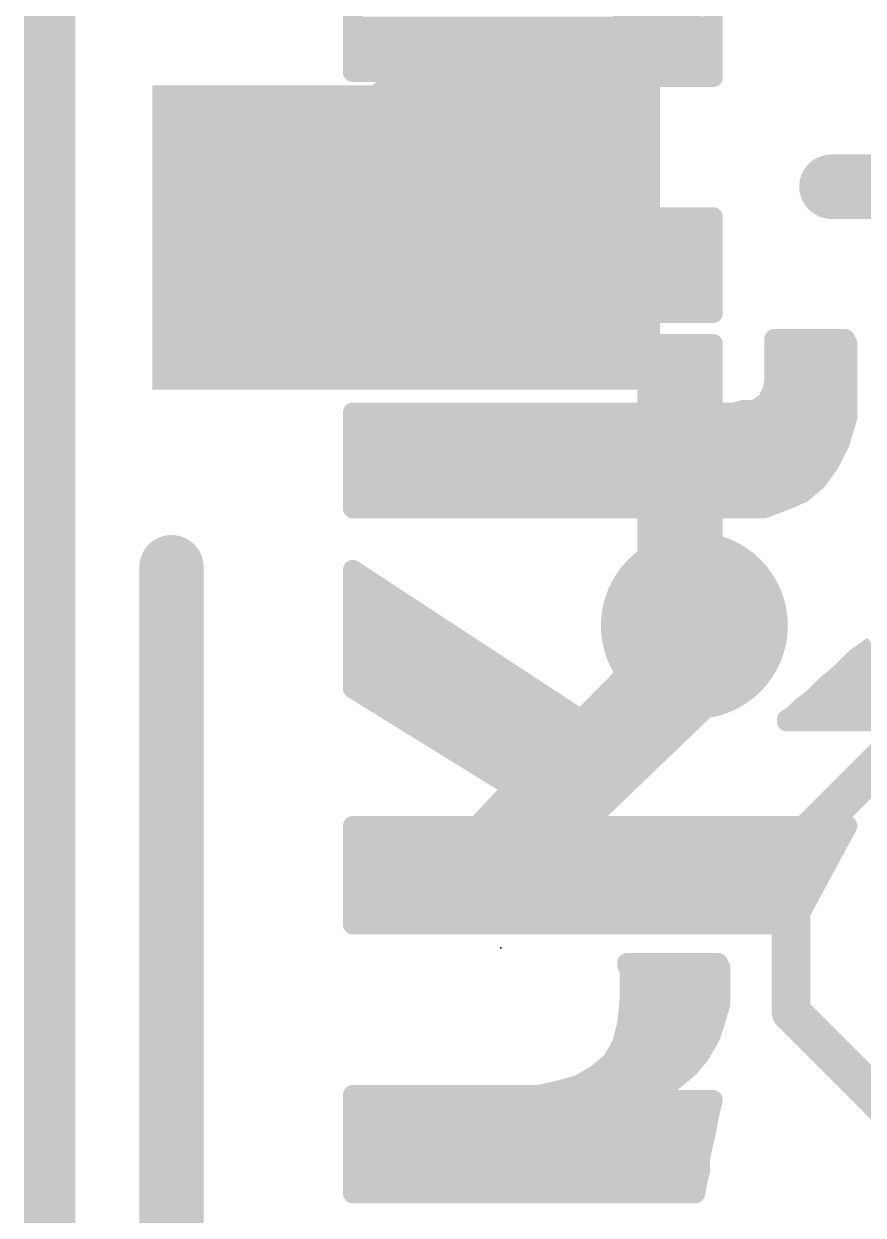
# Model space of a CAD drawing. Extents: x -41 to 66, y -16 to 27.
# Drawn here: x -0.102 to 3.205, y 12.916 to 17.612 of the extents above; entities that cross this region are included whole.
import ezdxf

# ---------------------------------------------------------------- set-up
doc = ezdxf.new("R2010")
doc.units = 0
for name, color, linetype in [('1', 12, 'CONTINUOUS'), ('16', 132, 'CONTINUOUS'), ('18', 110, 'CONTINUOUS'), ('20', 31, 'CONTINUOUS'), ('21', 41, 'CONTINUOUS'), ('22', 40, 'CONTINUOUS'), ('24', 53, 'CONTINUOUS')]:
    doc.layers.add(name, color=color, linetype=linetype)

# ---------------------------------------------------------------- blocks, each defined once
blk = doc.blocks.new('RECT')
blk.add_solid([(-0.5, -0.5), (0.5, -0.5), (-0.5, 0.5), (0.5, 0.5)])
blk = doc.blocks.new('ROUNDV')
at = {"const_width": 0.5}
blk.add_lwpolyline([(0, -0.25, 1), (0, 0.25, 1), (0, -0.25)], format="xyb", dxfattribs=at)

msp = doc.modelspace()

# ---------------------------------------------------------------- linework, layer by layer
at = {"layer": '1'}
for points, const_width in [([(0, 0), (0, 26.67)], 0.2032), ([(2.921, 14.351), (3.302, 14.732)], 0.1524), ([(2.921, 13.716), (2.921, 14.351)], 0.1524), ([(3.302, 13.335), (2.921, 13.716)], 0.1524)]:
    msp.add_lwpolyline(points, dxfattribs=dict(at, const_width=const_width))
at = {"layer": '1', "const_width": 0.0762}
for points in [[(2.9591, 14.351, 1), (2.8829, 14.351)], [(2.8941, 14.3779, 1), (2.9479, 14.3241)], [(2.9479, 13.7429, 1), (2.8941, 13.6891)], [(2.8829, 13.716, 1), (2.9591, 13.716)]]:
    msp.add_lwpolyline(points, format="xyb", dxfattribs=at)
at = {"layer": '16', "const_width": 0.2032}
msp.add_lwpolyline([(0, 0), (0, 26.67)], dxfattribs=at)
at = {"layer": '20', "const_width": 0.2032}
msp.add_lwpolyline([(0, 26.67), (0, 0)], dxfattribs=at)
at = {"layer": '21', "const_width": 0.254}
for points in [[(3.08, 16.97), (4.73, 16.97)], [(0.48, 15.47), (0.48, 12.47)]]:
    msp.add_lwpolyline(points, dxfattribs=at)
at = {"layer": '21', "const_width": 0.127}
for points in [[(3.08, 17.0335, 1), (3.08, 16.9065)], [(0.5435, 15.47, 1), (0.4165, 15.47)]]:
    msp.add_lwpolyline(points, format="xyb", dxfattribs=at)
at = {"layer": '22', "const_width": 0.0762}
for points in [[(1.194, 17.791), (1.194, 17.421)], [(2.614, 17.401), (2.614, 17.791)], [(1.194, 17.6022), (2.614, 17.6022)], [(1.194, 17.526), (2.614, 17.526)], [(1.194, 17.4498), (2.614, 17.4498)], [(1.194, 17.421), (1.394, 17.421)], [(1.394, 17.411), (1.334, 17.371)], [(1.394, 17.421), (1.394, 17.411)], [(1.614, 17.361), (1.684, 17.391)], [(1.684, 17.391), (1.764, 17.401)], [(1.764, 17.401), (2.614, 17.401)], [(1.334, 17.371), (1.284, 17.331)], [(1.3379, 17.3736), (1.6434, 17.3736)], [(1.554, 17.331), (1.614, 17.361)], [(1.284, 17.331), (1.244, 17.281)], [(1.2571, 17.2974), (1.5204, 17.2974)], [(1.484, 17.241), (1.514, 17.291)], [(1.514, 17.291), (1.554, 17.331)], [(1.244, 17.281), (1.214, 17.221)], [(1.214, 17.221), (1.194, 17.171)], [(1.2141, 17.2212), (1.4807, 17.2212)], [(1.474, 17.181), (1.484, 17.241)], [(1.194, 17.171), (1.174, 17.111)], [(1.464, 17.101), (1.474, 17.181)], [(1.174, 17.111), (1.164, 17.041)], [(1.1853, 17.145), (1.4695, 17.145)], [(1.168, 17.0688), (1.4694, 17.0688)], [(1.474, 17.041), (1.464, 17.101)], [(1.164, 17.041), (1.154, 16.981)], [(1.484, 16.991), (1.474, 17.041)], [(1.154, 16.981), (1.164, 16.841)], [(1.1559, 16.9926), (1.4837, 16.9926)], [(1.514, 16.941), (1.484, 16.991)], [(1.1586, 16.9164), (1.5468, 16.9164)], [(1.594, 16.881), (1.514, 16.941)], [(1.654, 16.871), (1.594, 16.881)], [(1.814, 16.851), (1.654, 16.871)], [(1.164, 16.841), (1.204, 16.731)], [(1.1643, 16.8402), (2.614, 16.8402)], [(2.614, 16.851), (1.814, 16.851)], [(2.614, 16.471), (2.614, 16.851)], [(1.192, 16.764), (2.614, 16.764)], [(1.204, 16.731), (1.254, 16.641)], [(1.228, 16.6878), (2.614, 16.6878)], [(1.254, 16.641), (1.314, 16.571)], [(1.2792, 16.6116), (2.614, 16.6116)], [(1.314, 16.571), (1.404, 16.521)], [(1.3781, 16.5354), (2.614, 16.5354)], [(1.404, 16.521), (1.504, 16.491)], [(1.504, 16.491), (1.614, 16.471)], [(1.614, 16.471), (2.614, 16.471)], [(2.614, 16.351), (2.354, 16.351)], [(2.354, 16.351), (2.354, 16.081)], [(2.614, 16.081), (2.614, 16.351)], [(3.134, 16.371), (2.854, 16.371)], [(2.854, 16.371), (2.854, 16.201)], [(3.144, 16.351), (3.134, 16.371)], [(3.144, 16.061), (3.144, 16.351)], [(2.354, 16.3068), (2.614, 16.3068)], [(2.854, 16.3068), (3.144, 16.3068)], [(2.354, 16.2306), (2.614, 16.2306)], [(2.854, 16.2306), (3.144, 16.2306)], [(2.854, 16.201), (2.844, 16.161)], [(2.354, 16.1544), (2.614, 16.1544)], [(2.824, 16.121), (2.794, 16.101)], [(2.844, 16.161), (2.824, 16.121)], [(2.8407, 16.1544), (3.144, 16.1544)], [(2.354, 16.081), (1.194, 16.081)], [(1.194, 16.081), (1.194, 15.701)], [(1.194, 16.0782), (3.144, 16.0782)], [(2.694, 16.081), (2.614, 16.081)], [(2.734, 16.091), (2.694, 16.081)], [(2.774, 16.091), (2.734, 16.091)], [(2.794, 16.101), (2.774, 16.091)], [(3.114, 15.961), (3.144, 16.061)], [(1.194, 16.002), (3.1263, 16.002)], [(3.074, 15.881), (3.114, 15.961)], [(1.194, 15.9258), (3.0964, 15.9258)], [(1.194, 15.8496), (3.0516, 15.8496)], [(3.024, 15.811), (3.074, 15.881)], [(2.964, 15.761), (3.024, 15.811)], [(1.194, 15.7734), (2.9789, 15.7734)], [(2.894, 15.731), (2.964, 15.761)], [(1.194, 15.701), (2.354, 15.701)], [(2.354, 15.701), (2.354, 15.311)], [(2.354, 15.6972), (2.614, 15.6972)], [(2.614, 15.581), (2.614, 15.701)], [(2.614, 15.701), (2.814, 15.701)], [(2.814, 15.701), (2.894, 15.731)], [(2.354, 15.621), (2.614, 15.621)], [(2.574, 15.551), (2.614, 15.581)], [(2.354, 15.5448), (2.5694, 15.5448)], [(2.384, 15.351), (2.544, 15.511)], [(2.544, 15.511), (2.574, 15.551)], [(2.094, 14.871), (1.194, 15.461)], [(1.194, 15.461), (1.194, 14.991)], [(2.354, 15.4686), (2.5016, 15.4686)], [(1.194, 15.3924), (1.2986, 15.3924)], [(2.614, 15.401), (2.094, 14.871)], [(2.354, 15.3924), (2.4254, 15.3924)], [(2.6056, 15.3924), (2.614, 15.3924)], [(2.614, 14.941), (2.614, 15.401)], [(2.354, 15.311), (2.384, 15.351)], [(1.194, 15.3162), (1.4149, 15.3162)], [(2.354, 15.3162), (2.3579, 15.3162)], [(2.5308, 15.3162), (2.614, 15.3162)], [(1.194, 15.24), (1.5311, 15.24)], [(2.456, 15.24), (2.614, 15.24)], [(1.194, 15.1638), (1.6474, 15.1638)], [(2.3813, 15.1638), (2.614, 15.1638)], [(3.174, 15.111), (3.244, 15.161)], [(1.194, 15.0876), (1.7636, 15.0876)], [(2.3065, 15.0876), (2.614, 15.0876)], [(3.114, 15.051), (3.174, 15.111)], [(3.1506, 15.0876), (4.6086, 15.0876)], [(3.054, 15.001), (3.114, 15.051)], [(1.194, 15.0114), (1.8798, 15.0114)], [(1.194, 14.991), (1.824, 14.601)], [(2.2318, 15.0114), (2.614, 15.0114)], [(3.004, 14.951), (3.054, 15.001)], [(3.0665, 15.0114), (4.5643, 15.0114)], [(2.964, 14.921), (3.004, 14.951)], [(1.2841, 14.9352), (1.9961, 14.9352)], [(2.104, 14.451), (2.614, 14.941)], [(2.157, 14.9352), (2.608, 14.9352)], [(2.934, 14.891), (2.964, 14.921)], [(2.9829, 14.9352), (4.491, 14.9352)], [(1.4072, 14.859), (2.5287, 14.859)], [(2.904, 14.871), (2.934, 14.891)], [(2.904, 14.861), (2.904, 14.871)], [(4.184, 14.861), (2.904, 14.861)], [(1.5303, 14.7828), (2.4493, 14.7828)], [(1.6534, 14.7066), (2.37, 14.7066)], [(1.7765, 14.6304), (2.2907, 14.6304)], [(1.824, 14.601), (1.684, 14.451)], [(1.7803, 14.5542), (2.2114, 14.5542)], [(1.7092, 14.478), (2.1321, 14.478)], [(1.684, 14.451), (1.194, 14.451)], [(1.194, 14.451), (1.194, 14.061)], [(3.144, 14.451), (2.104, 14.451)], [(2.934, 14.061), (3.144, 14.451)], [(1.194, 14.4018), (3.1175, 14.4018)], [(1.194, 14.3256), (3.0765, 14.3256)], [(1.194, 14.2494), (3.0354, 14.2494)], [(1.194, 14.1732), (2.9944, 14.1732)], [(1.194, 14.097), (2.9534, 14.097)], [(1.194, 14.061), (2.934, 14.061)], [(2.634, 13.911), (2.274, 13.911)], [(2.274, 13.911), (2.274, 13.901)], [(2.634, 13.901), (2.634, 13.911)], [(2.274, 13.901), (2.284, 13.881)], [(2.284, 13.881), (2.284, 13.771)], [(2.284, 13.8684), (2.644, 13.8684)], [(2.644, 13.891), (2.634, 13.901)], [(2.644, 13.751), (2.644, 13.891)], [(2.284, 13.771), (2.274, 13.671)], [(2.284, 13.7922), (2.644, 13.7922)], [(2.624, 13.681), (2.644, 13.751)], [(2.2785, 13.716), (2.634, 13.716)], [(2.604, 13.621), (2.624, 13.681)], [(2.274, 13.671), (2.254, 13.591)], [(2.2662, 13.6398), (2.6103, 13.6398)], [(2.254, 13.591), (2.214, 13.521)], [(2.564, 13.551), (2.604, 13.621)], [(2.2383, 13.5636), (2.5712, 13.5636)], [(2.524, 13.501), (2.564, 13.551)], [(2.214, 13.521), (2.154, 13.471)], [(2.1737, 13.4874), (2.5077, 13.4874)], [(2.464, 13.451), (2.524, 13.501)], [(2.154, 13.471), (2.084, 13.431)], [(2.414, 13.411), (2.464, 13.451)], [(2.014, 13.411), (1.924, 13.391)], [(2.084, 13.431), (2.014, 13.411)], [(2.0147, 13.4112), (2.4143, 13.4112)], [(2.344, 13.371), (2.414, 13.411)], [(1.924, 13.391), (1.194, 13.391)], [(1.194, 13.391), (1.194, 13.001)], [(2.614, 13.371), (2.344, 13.371)], [(2.604, 13.331), (2.614, 13.371)], [(1.194, 13.335), (2.605, 13.335)], [(2.584, 13.231), (2.604, 13.331)], [(1.194, 13.2588), (2.5896, 13.2588)], [(2.574, 13.191), (2.584, 13.231)], [(1.194, 13.1826), (2.5723, 13.1826)], [(2.564, 13.141), (2.574, 13.191)], [(2.564, 13.091), (2.564, 13.141)], [(1.194, 13.1064), (2.564, 13.1064)], [(2.554, 13.051), (2.564, 13.091)], [(1.194, 13.0302), (2.5498, 13.0302)], [(2.544, 13.001), (2.554, 13.051)], [(1.194, 13.001), (2.544, 13.001)]]:
    msp.add_lwpolyline(points, dxfattribs=at)
at = {"layer": '22', "const_width": 0.0381}
for points in [[(1.194, 17.6212, 1), (1.194, 17.5831)], [(2.614, 17.5831, 1), (2.614, 17.6212)], [(1.194, 17.545, 1), (1.194, 17.5069)], [(2.614, 17.5069, 1), (2.614, 17.545)], [(1.194, 17.4688, 1), (1.194, 17.4307)], [(2.614, 17.4307, 1), (2.614, 17.4688)], [(1.194, 17.44, 1), (1.194, 17.4019)], [(1.1749, 17.421, 1), (1.213, 17.421)], [(1.4131, 17.421, 1), (1.375, 17.421)], [(1.375, 17.411, 1), (1.4131, 17.411)], [(1.4046, 17.3951, 1), (1.3834, 17.4269)], [(1.394, 17.4019, 1), (1.394, 17.44)], [(1.6816, 17.4099, 1), (1.6864, 17.3721)], [(1.6915, 17.3735, 1), (1.6765, 17.4085)], [(1.764, 17.42, 1), (1.764, 17.3819)], [(1.7664, 17.3821, 1), (1.7616, 17.4199)], [(2.614, 17.3819, 1), (2.614, 17.42)], [(1.3234, 17.3869, 1), (1.3446, 17.3551)], [(1.3379, 17.3926, 1), (1.3379, 17.3545)], [(1.3459, 17.3561, 1), (1.3221, 17.3859)], [(1.6065, 17.3785, 1), (1.6215, 17.3435)], [(1.6225, 17.344, 1), (1.6055, 17.378)], [(1.6434, 17.3545, 1), (1.6434, 17.3926)], [(2.595, 17.401, 1), (2.6331, 17.401)], [(1.2571, 17.3164, 1), (1.2571, 17.2783)], [(1.2721, 17.3459, 1), (1.2959, 17.3161)], [(1.2989, 17.3191, 1), (1.2691, 17.3429)], [(1.5303, 17.2812, 1), (1.4977, 17.3008)], [(1.5204, 17.2783, 1), (1.5204, 17.3164)], [(1.5455, 17.348, 1), (1.5625, 17.314)], [(1.5675, 17.3175, 1), (1.5405, 17.3445)], [(1.2291, 17.2929, 1), (1.2589, 17.2691)], [(1.261, 17.2725, 1), (1.227, 17.2895)], [(1.5005, 17.3045, 1), (1.5275, 17.2775)], [(1.197, 17.2295, 1), (1.231, 17.2125)], [(1.2141, 17.2402, 1), (1.2141, 17.2021)], [(1.2317, 17.2139, 1), (1.1963, 17.2281)], [(1.4677, 17.2508, 1), (1.5003, 17.2312)], [(1.5028, 17.2379, 1), (1.4652, 17.2441)], [(1.4807, 17.2021, 1), (1.4807, 17.2402)], [(1.1763, 17.1781, 1), (1.2117, 17.1639)], [(1.2121, 17.165, 1), (1.1759, 17.177)], [(1.4552, 17.1841, 1), (1.4928, 17.1779)], [(1.4929, 17.1786, 1), (1.4551, 17.1834)], [(1.1929, 17.1083, 1), (1.1551, 17.1137)], [(1.1853, 17.164, 1), (1.1853, 17.1259)], [(1.4695, 17.1259, 1), (1.4695, 17.164)], [(1.168, 17.0878, 1), (1.168, 17.0497)], [(1.1559, 17.117, 1), (1.1921, 17.105)], [(1.4828, 17.1041, 1), (1.4452, 17.0979)], [(1.4451, 17.1034, 1), (1.4829, 17.0986)], [(1.4694, 17.0497, 1), (1.4694, 17.0878)], [(1.1451, 17.0437, 1), (1.1829, 17.0383)], [(1.1828, 17.0379, 1), (1.1452, 17.0441)], [(1.4927, 17.0447, 1), (1.4553, 17.0373)], [(1.4552, 17.0379, 1), (1.4928, 17.0441)], [(1.173, 16.9824, 1), (1.135, 16.9796)], [(1.1352, 16.9841, 1), (1.1728, 16.9779)], [(1.1559, 17.0116, 1), (1.1559, 16.9735)], [(1.5003, 17.0008, 1), (1.4677, 16.9812)], [(1.4653, 16.9873, 1), (1.5027, 16.9947)], [(1.4837, 16.9735, 1), (1.4837, 17.0116)], [(1.1586, 16.9354, 1), (1.1586, 16.8973)], [(1.5254, 16.9562, 1), (1.5026, 16.9258)], [(1.4977, 16.9312, 1), (1.5303, 16.9508)], [(1.5468, 16.8973, 1), (1.5468, 16.9354)], [(1.5971, 16.8998, 1), (1.5909, 16.8622)], [(1.5826, 16.8658, 1), (1.6054, 16.8962)], [(1.6564, 16.8899, 1), (1.6516, 16.8521)], [(1.6509, 16.8522, 1), (1.6571, 16.8898)], [(1.1819, 16.8475, 1), (1.1461, 16.8345)], [(1.145, 16.8396, 1), (1.183, 16.8424)], [(1.1643, 16.8592, 1), (1.1643, 16.8211)], [(1.814, 16.87, 1), (1.814, 16.8319)], [(1.8116, 16.8321, 1), (1.8164, 16.8699)], [(2.6331, 16.851, 1), (2.595, 16.851)], [(2.614, 16.8319, 1), (2.614, 16.87)], [(2.614, 16.8211, 1), (2.614, 16.8592)], [(1.192, 16.783, 1), (1.192, 16.7449)], [(1.2207, 16.7403, 1), (1.1873, 16.7217)], [(2.614, 16.7449, 1), (2.614, 16.783)], [(1.1861, 16.7245, 1), (1.2219, 16.7375)], [(1.228, 16.7068, 1), (1.228, 16.6687)], [(2.614, 16.6687, 1), (2.614, 16.7068)], [(1.2685, 16.6534, 1), (1.2395, 16.6286)], [(1.2373, 16.6317, 1), (1.2707, 16.6503)], [(1.2792, 16.6306, 1), (1.2792, 16.5925)], [(2.614, 16.5925, 1), (2.614, 16.6306)], [(1.3233, 16.5877, 1), (1.3047, 16.5543)], [(1.2995, 16.5586, 1), (1.3285, 16.5834)], [(1.3781, 16.5544, 1), (1.3781, 16.5163)], [(1.4095, 16.5392, 1), (1.3985, 16.5028)], [(1.3947, 16.5043, 1), (1.4133, 16.5377)], [(2.614, 16.5163, 1), (2.614, 16.5544)], [(1.5074, 16.5097, 1), (1.5006, 16.4723)], [(1.4985, 16.4728, 1), (1.5095, 16.5092)], [(1.614, 16.4901, 1), (1.614, 16.452)], [(1.6106, 16.4523, 1), (1.6174, 16.4897)], [(2.595, 16.471, 1), (2.6331, 16.471)], [(2.614, 16.452, 1), (2.614, 16.4901)], [(2.354, 16.37, 1), (2.354, 16.3319)], [(2.3731, 16.351, 1), (2.335, 16.351)], [(2.6331, 16.351, 1), (2.595, 16.351)], [(2.614, 16.3319, 1), (2.614, 16.37)], [(2.854, 16.3901, 1), (2.854, 16.352)], [(2.8731, 16.371, 1), (2.835, 16.371)], [(3.151, 16.3795, 1), (3.117, 16.3625)], [(3.1631, 16.351, 1), (3.125, 16.351)], [(3.134, 16.352, 1), (3.134, 16.3901)], [(2.354, 16.3258, 1), (2.354, 16.2877)], [(2.614, 16.2877, 1), (2.614, 16.3258)], [(2.854, 16.3258, 1), (2.854, 16.2877)], [(3.127, 16.3425, 1), (3.161, 16.3595)], [(3.144, 16.2877, 1), (3.144, 16.3258)], [(2.354, 16.2496, 1), (2.354, 16.2115)], [(2.614, 16.2115, 1), (2.614, 16.2496)], [(2.854, 16.2496, 1), (2.854, 16.2115)], [(3.144, 16.2115, 1), (3.144, 16.2496)], [(2.835, 16.201, 1), (2.8731, 16.201)], [(2.8725, 16.1964, 1), (2.8355, 16.2056)], [(2.354, 16.1735, 1), (2.354, 16.1354)], [(2.614, 16.1354, 1), (2.614, 16.1735)], [(2.8346, 16.1051, 1), (2.8134, 16.1369)], [(2.8407, 16.1735, 1), (2.8407, 16.1354)], [(2.8255, 16.1656, 1), (2.8625, 16.1564)], [(2.861, 16.1525, 1), (2.827, 16.1695)], [(3.144, 16.1354, 1), (3.144, 16.1735)], [(1.194, 16.1, 1), (1.194, 16.0619)], [(1.213, 16.081, 1), (1.1749, 16.081)], [(1.194, 16.0973, 1), (1.194, 16.0592)], [(2.354, 16.0619, 1), (2.354, 16.1)], [(2.614, 16.1, 1), (2.614, 16.0619)], [(2.6894, 16.0995, 1), (2.6986, 16.0625)], [(2.694, 16.0619, 1), (2.694, 16.1)], [(2.734, 16.1101, 1), (2.734, 16.072)], [(2.7386, 16.0725, 1), (2.7294, 16.1095)], [(2.7655, 16.108, 1), (2.7825, 16.074)], [(2.774, 16.072, 1), (2.774, 16.1101)], [(2.7834, 16.1169, 1), (2.8046, 16.0851)], [(2.8025, 16.084, 1), (2.7855, 16.118)], [(2.807, 16.1295, 1), (2.841, 16.1125)], [(3.144, 16.0592, 1), (3.144, 16.0973)], [(2.335, 16.081, 1), (2.3731, 16.081)], [(2.595, 16.081, 1), (2.6331, 16.081)], [(3.125, 16.061, 1), (3.1631, 16.061)], [(3.1622, 16.0555, 1), (3.1258, 16.0665)], [(1.194, 16.0211, 1), (1.194, 15.983)], [(3.1263, 15.983, 1), (3.1263, 16.0211)], [(3.0958, 15.9665, 1), (3.1322, 15.9555)], [(3.131, 15.9525, 1), (3.097, 15.9695)], [(1.194, 15.9449, 1), (1.194, 15.9068)], [(3.0964, 15.9068, 1), (3.0964, 15.9449)], [(1.194, 15.8687, 1), (1.194, 15.8306)], [(3.0516, 15.8306, 1), (3.0516, 15.8687)], [(3.057, 15.8895, 1), (3.091, 15.8725)], [(3.0895, 15.8699, 1), (3.0585, 15.8921)], [(3.0085, 15.8221, 1), (3.0395, 15.7999)], [(3.0362, 15.7964, 1), (3.0118, 15.8256)], [(1.194, 15.7925, 1), (1.194, 15.7544)], [(2.9518, 15.7756, 1), (2.9762, 15.7464)], [(2.9715, 15.7435, 1), (2.9565, 15.7785)], [(2.9789, 15.7544, 1), (2.9789, 15.7925)], [(1.194, 15.7201, 1), (1.194, 15.682)], [(2.3731, 15.701, 1), (2.335, 15.701)], [(2.354, 15.7163, 1), (2.354, 15.6782)], [(2.354, 15.682, 1), (2.354, 15.7201)], [(2.614, 15.7201, 1), (2.614, 15.682)], [(2.6331, 15.701, 1), (2.595, 15.701)], [(2.614, 15.6782, 1), (2.614, 15.7163)], [(2.8073, 15.7188, 1), (2.8207, 15.6832)], [(2.814, 15.682, 1), (2.814, 15.7201)], [(2.8865, 15.7485, 1), (2.9015, 15.7135)], [(2.9007, 15.7132, 1), (2.8873, 15.7488)], [(1.1749, 15.701, 1), (1.213, 15.701)], [(2.354, 15.6401, 1), (2.354, 15.602)], [(2.614, 15.602, 1), (2.614, 15.6401)], [(2.595, 15.581, 1), (2.6331, 15.581)], [(2.6254, 15.5658, 1), (2.6026, 15.5962)], [(2.354, 15.5639, 1), (2.354, 15.5258)], [(2.5575, 15.4975, 1), (2.5305, 15.5245)], [(2.5626, 15.5662, 1), (2.5854, 15.5358)], [(2.5892, 15.5396, 1), (2.5588, 15.5624)], [(2.5694, 15.5258, 1), (2.5694, 15.5639)], [(1.213, 15.461, 1), (1.1749, 15.461)], [(1.2044, 15.4769, 1), (1.1836, 15.4451)], [(2.354, 15.4877, 1), (2.354, 15.4496)], [(2.5016, 15.4496, 1), (2.5016, 15.4877)], [(2.5288, 15.5224, 1), (2.5592, 15.4996)], [(1.194, 15.4115, 1), (1.194, 15.3734)], [(1.2986, 15.3734, 1), (1.2986, 15.4115)], [(2.354, 15.4115, 1), (2.354, 15.3734)], [(2.4254, 15.3734, 1), (2.4254, 15.4115)], [(2.6056, 15.4115, 1), (2.6056, 15.3734)], [(2.6331, 15.401, 1), (2.595, 15.401)], [(2.6276, 15.3877, 1), (2.6004, 15.4143)], [(2.614, 15.3734, 1), (2.614, 15.4115)], [(2.3705, 15.3645, 1), (2.3975, 15.3375)], [(2.3992, 15.3396, 1), (2.3688, 15.3624)], [(1.194, 15.3353, 1), (1.194, 15.2972)], [(1.4149, 15.2972, 1), (1.4149, 15.3353)], [(2.354, 15.3353, 1), (2.354, 15.2972)], [(2.3388, 15.3224, 1), (2.3692, 15.2996)], [(2.335, 15.311, 1), (2.3731, 15.311)], [(2.3579, 15.2972, 1), (2.3579, 15.3353)], [(2.5308, 15.3353, 1), (2.5308, 15.2972)], [(2.614, 15.2972, 1), (2.614, 15.3353)], [(1.194, 15.2591, 1), (1.194, 15.221)], [(1.5311, 15.221, 1), (1.5311, 15.2591)], [(2.456, 15.2591, 1), (2.456, 15.221)], [(2.614, 15.221, 1), (2.614, 15.2591)], [(1.194, 15.1829, 1), (1.194, 15.1448)], [(1.6474, 15.1448, 1), (1.6474, 15.1829)], [(2.3813, 15.1829, 1), (2.3813, 15.1448)], [(2.614, 15.1448, 1), (2.614, 15.1829)], [(1.194, 15.1067, 1), (1.194, 15.0686)], [(1.7636, 15.0686, 1), (1.7636, 15.1067)], [(2.3065, 15.1067, 1), (2.3065, 15.0686)], [(2.614, 15.0686, 1), (2.614, 15.1067)], [(3.1506, 15.1067, 1), (3.1506, 15.0686)], [(3.1629, 15.1265, 1), (3.1851, 15.0955)], [(3.1875, 15.0975, 1), (3.1605, 15.1245)], [(3.1005, 15.0645, 1), (3.1275, 15.0375)], [(3.1262, 15.0364, 1), (3.1018, 15.0656)], [(1.194, 15.0305, 1), (1.194, 14.9924)], [(1.204, 15.0072, 1), (1.184, 14.9748)], [(1.8798, 14.9924, 1), (1.8798, 15.0305)], [(2.2318, 15.0305, 1), (2.2318, 14.9924)], [(2.614, 14.9924, 1), (2.614, 15.0305)], [(3.0418, 15.0156, 1), (3.0662, 14.9864)], [(3.0675, 14.9875, 1), (3.0405, 15.0145)], [(3.0665, 15.0305, 1), (3.0665, 14.9924)], [(1.1749, 14.991, 1), (1.213, 14.991)], [(2.9905, 14.9645, 1), (3.0175, 14.9375)], [(3.0154, 14.9358, 1), (2.9926, 14.9662)], [(1.2841, 14.9543, 1), (1.2841, 14.9162)], [(1.9961, 14.9162, 1), (1.9961, 14.9543)], [(2.157, 14.9543, 1), (2.157, 14.9162)], [(2.595, 14.941, 1), (2.6331, 14.941)], [(2.6272, 14.9273, 1), (2.6008, 14.9547)], [(2.608, 14.9162, 1), (2.608, 14.9543)], [(2.9526, 14.9362, 1), (2.9754, 14.9058)], [(2.9775, 14.9075, 1), (2.9505, 14.9345)], [(2.9829, 14.9543, 1), (2.9829, 14.9162)], [(1.4072, 14.878, 1), (1.4072, 14.8399)], [(2.0804, 14.8843, 1), (2.1076, 14.8577)], [(2.0836, 14.8551, 1), (2.1044, 14.8869)], [(2.5287, 14.8399, 1), (2.5287, 14.878)], [(2.8934, 14.8869, 1), (2.9146, 14.8551)], [(2.9231, 14.871, 1), (2.885, 14.871)], [(2.904, 14.8801, 1), (2.904, 14.842)], [(2.9205, 14.9045, 1), (2.9475, 14.8775)], [(2.9446, 14.8751, 1), (2.9234, 14.9069)], [(2.885, 14.861, 1), (2.9231, 14.861)], [(1.5303, 14.8018, 1), (1.5303, 14.7637)], [(2.4493, 14.7637, 1), (2.4493, 14.8018)], [(1.6534, 14.7256, 1), (1.6534, 14.6875)], [(2.37, 14.6875, 1), (2.37, 14.7256)], [(1.7765, 14.6494, 1), (1.7765, 14.6113)], [(2.2907, 14.6113, 1), (2.2907, 14.6494)], [(1.8379, 14.588, 1), (1.8101, 14.614)], [(1.814, 14.5848, 1), (1.834, 14.6172)], [(1.7803, 14.5733, 1), (1.7803, 14.5352)], [(2.2114, 14.5352, 1), (2.2114, 14.5733)], [(1.7092, 14.4971, 1), (1.7092, 14.459)], [(2.1321, 14.459, 1), (2.1321, 14.4971)], [(1.194, 14.4701, 1), (1.194, 14.432)], [(1.213, 14.451, 1), (1.1749, 14.451)], [(1.6701, 14.464, 1), (1.6979, 14.438)], [(1.684, 14.432, 1), (1.684, 14.4701)], [(2.104, 14.4701, 1), (2.104, 14.432)], [(2.0908, 14.4647, 1), (2.1172, 14.4373)], [(3.1608, 14.442, 1), (3.1272, 14.46)], [(3.144, 14.432, 1), (3.144, 14.4701)], [(1.194, 14.4209, 1), (1.194, 14.3828)], [(3.1175, 14.3828, 1), (3.1175, 14.4209)], [(1.194, 14.3447, 1), (1.194, 14.3066)], [(3.0765, 14.3066, 1), (3.0765, 14.3447)], [(1.194, 14.2685, 1), (1.194, 14.2304)], [(3.0354, 14.2304, 1), (3.0354, 14.2685)], [(1.194, 14.1923, 1), (1.194, 14.1542)], [(2.9944, 14.1542, 1), (2.9944, 14.1923)], [(1.194, 14.1161, 1), (1.194, 14.078)], [(2.9534, 14.078, 1), (2.9534, 14.1161)], [(1.194, 14.08, 1), (1.194, 14.0419)], [(2.9172, 14.07, 1), (2.9508, 14.052)], [(2.934, 14.0419, 1), (2.934, 14.08)], [(1.1749, 14.061, 1), (1.213, 14.061)], [(2.274, 13.9301, 1), (2.274, 13.892)], [(2.2931, 13.911, 1), (2.255, 13.911)], [(2.6531, 13.911, 1), (2.615, 13.911)], [(2.634, 13.892, 1), (2.634, 13.9301)], [(2.291, 13.9095, 1), (2.257, 13.8925)], [(2.255, 13.901, 1), (2.2931, 13.901)], [(2.284, 13.8875, 1), (2.284, 13.8494)], [(2.3031, 13.881, 1), (2.265, 13.881)], [(2.267, 13.8725, 1), (2.301, 13.8895)], [(2.6475, 13.9145, 1), (2.6205, 13.8875)], [(2.615, 13.901, 1), (2.6531, 13.901)], [(2.6631, 13.891, 1), (2.625, 13.891)], [(2.6305, 13.8775, 1), (2.6575, 13.9045)], [(2.644, 13.8494, 1), (2.644, 13.8875)], [(2.284, 13.8113, 1), (2.284, 13.7732)], [(2.303, 13.7691, 1), (2.265, 13.7729)], [(2.644, 13.7732, 1), (2.644, 13.8113)], [(2.265, 13.771, 1), (2.3031, 13.771)], [(2.625, 13.751, 1), (2.6631, 13.751)], [(2.6623, 13.7458, 1), (2.6257, 13.7562)], [(2.2785, 13.7351, 1), (2.2785, 13.697)], [(2.6421, 13.675, 1), (2.6059, 13.687)], [(2.634, 13.697, 1), (2.634, 13.7351)], [(2.2662, 13.6589, 1), (2.2662, 13.6208)], [(2.255, 13.6729, 1), (2.293, 13.6691)], [(2.2925, 13.6664, 1), (2.2555, 13.6756)], [(2.6057, 13.6862, 1), (2.6423, 13.6758)], [(2.6103, 13.6208, 1), (2.6103, 13.6589)], [(2.2705, 13.5815, 1), (2.2375, 13.6005)], [(2.5859, 13.627, 1), (2.6221, 13.615)], [(2.6205, 13.6115, 1), (2.5875, 13.6305)], [(2.2383, 13.5827, 1), (2.2383, 13.5446)], [(2.2355, 13.5956, 1), (2.2725, 13.5864)], [(2.5475, 13.5605, 1), (2.5805, 13.5415)], [(2.5789, 13.5391, 1), (2.5491, 13.5629)], [(2.5712, 13.5446, 1), (2.5712, 13.5827)], [(2.1737, 13.5065, 1), (2.1737, 13.4684)], [(2.1975, 13.5305, 1), (2.2305, 13.5115)], [(2.2262, 13.5064, 1), (2.2018, 13.5356)], [(2.5091, 13.5129, 1), (2.5389, 13.4891)], [(2.5077, 13.4684, 1), (2.5077, 13.5065)], [(2.5362, 13.4864, 1), (2.5118, 13.5156)], [(2.1418, 13.4856, 1), (2.1662, 13.4564)], [(2.1635, 13.4545, 1), (2.1445, 13.4875)], [(2.4518, 13.4656, 1), (2.4762, 13.4364)], [(2.4759, 13.4361, 1), (2.4521, 13.4659)], [(2.0088, 13.4293, 1), (2.0192, 13.3927)], [(2.0147, 13.4303, 1), (2.0147, 13.3922)], [(2.0181, 13.3924, 1), (2.0099, 13.4296)], [(2.0745, 13.4475, 1), (2.0935, 13.4145)], [(2.0892, 13.4127, 1), (2.0788, 13.4493)], [(2.4021, 13.4259, 1), (2.4259, 13.3961)], [(2.4235, 13.3945, 1), (2.4045, 13.4275)], [(2.4143, 13.3922, 1), (2.4143, 13.4303)], [(1.194, 13.4101, 1), (1.194, 13.372)], [(1.213, 13.391, 1), (1.1749, 13.391)], [(1.9199, 13.4096, 1), (1.9281, 13.3724)], [(1.924, 13.372, 1), (1.924, 13.4101)], [(2.344, 13.3901, 1), (2.344, 13.352)], [(2.3345, 13.3875, 1), (2.3535, 13.3545)], [(2.6325, 13.3664, 1), (2.5955, 13.3756)], [(2.614, 13.352, 1), (2.614, 13.3901)], [(1.194, 13.3541, 1), (1.194, 13.316)], [(2.5855, 13.3356, 1), (2.6225, 13.3264)], [(2.6227, 13.3273, 1), (2.5853, 13.3347)], [(2.605, 13.316, 1), (2.605, 13.3541)], [(1.194, 13.2779, 1), (1.194, 13.2398)], [(2.5896, 13.2398, 1), (2.5896, 13.2779)], [(2.5653, 13.2347, 1), (2.6027, 13.2273)], [(2.6025, 13.2264, 1), (2.5655, 13.2356)], [(1.194, 13.2017, 1), (1.194, 13.1636)], [(2.5555, 13.1956, 1), (2.5925, 13.1864)], [(2.5927, 13.1873, 1), (2.5553, 13.1947)], [(2.5723, 13.1636, 1), (2.5723, 13.2017)], [(2.5831, 13.141, 1), (2.545, 13.141)], [(2.5453, 13.1447, 1), (2.5827, 13.1373)], [(1.194, 13.1255, 1), (1.194, 13.0874)], [(2.545, 13.091, 1), (2.5831, 13.091)], [(2.5825, 13.0864, 1), (2.5455, 13.0956)], [(2.564, 13.0874, 1), (2.564, 13.1255)], [(1.194, 13.0493, 1), (1.194, 13.0112)], [(2.5355, 13.0556, 1), (2.5725, 13.0464)], [(2.5727, 13.0473, 1), (2.5353, 13.0547)], [(2.5498, 13.0112, 1), (2.5498, 13.0493)], [(1.194, 13.0201, 1), (1.194, 12.982)], [(1.1749, 13.001, 1), (1.213, 13.001)], [(2.5253, 13.0047, 1), (2.5627, 12.9973)], [(2.544, 12.982, 1), (2.544, 13.0201)]]:
    msp.add_lwpolyline(points, format="xyb", dxfattribs=at)
at = {"layer": '24'}
msp.add_point((1.778, 13.97), dxfattribs=at)

# ---------------------------------------------------------------- block references
at = {"layer": '1', "xscale": 1.2, "yscale": 2, "rotation": 270}
msp.add_blockref('RECT', (1.405, 16.77), dxfattribs=at)
at = {"layer": '18', "xscale": 0.7366, "yscale": 0.7366}
msp.add_blockref('ROUNDV', (2.54, 15.24), dxfattribs=at)
msp.add_blockref('ROUNDV', (2.54, 15.24), dxfattribs=at)
at = {"layer": '21'}
for p, xscale, yscale in [((2.394, 17.637), 0.35, 0.05), ((2.394, 17.592), 0.35, 0.04), ((2.369, 17.547), 0.3, 0.05)]:
    msp.add_blockref('RECT', p, dxfattribs=dict(at, xscale=xscale, yscale=yscale))

doc.saveas('drawing.dxf')
